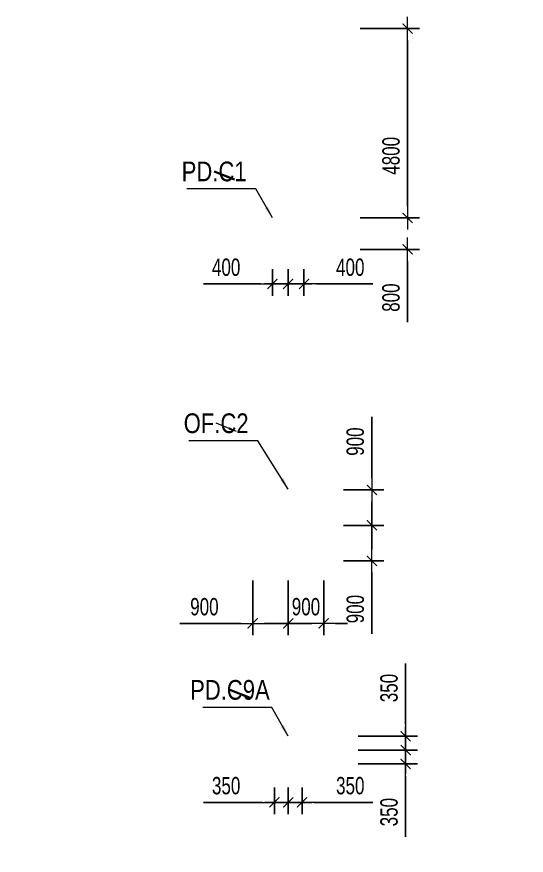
# Model space of a CAD drawing. Header units: millimetres. Extents: x -259680 to 286077, y -1281 to 94455.
# Drawn here: x 38820 to 51733, y 68933 to 90200 of the extents above; entities that cross this region are included whole.
import ezdxf
from ezdxf.enums import TextEntityAlignment as Align

# ---------------------------------------------------------------- set-up
doc = ezdxf.new("R2010")
doc.units = ezdxf.units.MM
doc.layers.get('0').update_dxf_attribs({"lineweight": 20})
doc.layers.get('Defpoints').update_dxf_attribs({"color": 151, "lineweight": 9})
for name, color, linetype, lineweight in [('$0$C1', 20, 'Continuous', 35), ('$1$NDC_S_ANNO', 7, 'Continuous', 20), ('$1$NDC_S_DIM', 1, 'Continuous', 15), ('$1$NDC_S_VN TEXT', 7, 'Continuous', 20), ('NDC_S_DIM', 1, 'Continuous', 15)]:
    doc.layers.add(name, color=color, linetype=linetype, lineweight=lineweight)
doc.styles.add('$1$NDC_DIM', font='', dxfattribs={"width": 0.75})
doc.styles.add('$2$ARIAL', font='arial.ttf', dxfattribs={"width": 0.8})
doc.styles.add('NDC_DIM', font='', dxfattribs={"width": 0.75})
doc.styles.get('$1$NDC_DIM').set_extended_font_data('Dotum')
doc.styles.get('NDC_DIM').set_extended_font_data('Dotum')
doc.dimstyles.new('$0$NDC_dim_150', dxfattribs={"dimscale": 150, "dimtxt": 2.2, "dimasz": 1.5, "dimexe": 1.5, "dimexo": 2.5, "dimgap": 1, "dimtad": 1, "dimdec": 0, "dimzin": 0, "dimdsep": 46, "dimtxsty": '$1$NDC_DIM', "dimblk": '$1$DIMMARK', "dimcen": 0.09, "dimdle": 1.2, "dimclrd": 1, "dimclre": 1, "dimclrt": 3, "dimadec": 0, "dimazin": 0, "dimtfac": 1, "dimtdec": 0, "dimtix": 1, "dimtofl": 0, "dimtmove": 0, "dimatfit": 3, "dimfxl": 6, "dimfxlon": 1, "dimtolj": 1, "dimtzin": 0, "dimarcsym": 0})
doc.dimstyles.new('$1$NDC_dim_iso', dxfattribs={"dimtxt": 2.2, "dimasz": 1, "dimexe": 1.5, "dimexo": 2.5, "dimgap": 1, "dimtad": 1, "dimdec": 0, "dimzin": 0, "dimdsep": 46, "dimtxsty": '$1$NDC_DIM', "dimblk": '$1$DIMMARK', "dimcen": 0.09, "dimdle": 1.2, "dimclrd": 1, "dimclre": 1, "dimclrt": 3, "dimadec": 0, "dimazin": 0, "dimtfac": 1, "dimtdec": 0, "dimtix": 1, "dimtofl": 0, "dimtmove": 0, "dimatfit": 3, "dimfxl": 6, "dimfxlon": 1, "dimtolj": 1, "dimtzin": 0, "dimarcsym": 0})
doc.dimstyles.new('NDC_dim_200', dxfattribs={"dimscale": 200, "dimtxt": 2.2, "dimasz": 1.5, "dimexe": 1.5, "dimexo": 2.5, "dimgap": 1, "dimtad": 1, "dimdec": 0, "dimzin": 0, "dimdsep": 46, "dimtxsty": 'NDC_DIM', "dimblk": 'DIMMARK', "dimcen": 0.09, "dimdle": 1.2, "dimclrd": 1, "dimclre": 1, "dimclrt": 3, "dimadec": 0, "dimazin": 0, "dimtfac": 1, "dimtdec": 0, "dimtix": 1, "dimtofl": 0, "dimtmove": 0, "dimatfit": 3, "dimfxl": 6, "dimfxlon": 1, "dimtolj": 1, "dimtzin": 0, "dimarcsym": 0})

# ---------------------------------------------------------------- blocks, each defined once
blk = doc.blocks.new('$1$DIMMARK')
at = {"layer": '$1$NDC_S_DIM', "color": 1}
blk.add_line((-1.5, 0), (1, 0), dxfattribs=at)
at = {"layer": '$1$NDC_S_DIM', "color": 2, "const_width": 0.1}
blk.add_lwpolyline([(-0.424, -0.424), (0.424, 0.424)], dxfattribs=at)
blk = doc.blocks.new('DIMMARK')
at = {"layer": 'NDC_S_DIM', "color": 1}
blk.add_line((-1.5, 0), (1, 0), dxfattribs=at)
at = {"layer": 'NDC_S_DIM', "color": 2, "const_width": 0.1}
blk.add_lwpolyline([(-0.424, -0.424), (0.424, 0.424)], dxfattribs=at)
blk = doc.blocks.new('*D556')
at = {"layer": 'Defpoints', "color": 0, "ltscale": 100, "transparency": 16777216}
for p in [(45700, 84300), (46100, 84300), (46100, 83424)]:
    blk.add_point(p, dxfattribs=at)
at = {"layer": 'NDC_S_DIM', "color": 1, "lineweight": -2, "ltscale": 100, "transparency": 16777216}
for p, q in [((45700, 83800), (45700, 83124)), ((46100, 83800), (46100, 83124)), ((45400, 83424), (45100, 83424)), ((46400, 83424), (47845, 83424))]:
    blk.add_line(p, q, dxfattribs=at)
at = {"layer": 'NDC_S_DIM', "color": 1, "lineweight": -2, "ltscale": 100, "transparency": 16777216, "xscale": 300, "yscale": 300, "zscale": 300}
blk.add_blockref('DIMMARK', (45700, 83424), dxfattribs=at)
at = {"layer": 'NDC_S_DIM', "color": 1, "lineweight": -2, "ltscale": 100, "transparency": 16777216, "xscale": 300, "yscale": 300, "zscale": 300, "rotation": 180}
blk.add_blockref('DIMMARK', (46100, 83424), dxfattribs=at)
at = {"layer": 'NDC_S_DIM', "color": 3, "ltscale": 100, "transparency": 16777216, "insert": (47273, 83845), "char_height": 440, "attachment_point": 5, "style": 'NDC_DIM'}
blk.add_mtext('\\A1;400', dxfattribs=at)
blk = doc.blocks.new('*D557')
at = {"layer": 'Defpoints', "color": 0, "ltscale": 100, "transparency": 16777216}
for p in [(45300, 84300), (45700, 84300), (45700, 83424)]:
    blk.add_point(p, dxfattribs=at)
at = {"layer": 'NDC_S_DIM', "color": 1, "lineweight": -2, "ltscale": 100, "transparency": 16777216}
for p, q in [((45300, 83800), (45300, 83124)), ((45700, 83800), (45700, 83124)), ((45000, 83424), (43555, 83424)), ((46000, 83424), (46300, 83424))]:
    blk.add_line(p, q, dxfattribs=at)
at = {"layer": 'NDC_S_DIM', "color": 1, "lineweight": -2, "ltscale": 100, "transparency": 16777216, "xscale": 300, "yscale": 300, "zscale": 300}
blk.add_blockref('DIMMARK', (45300, 83424), dxfattribs=at)
at = {"layer": 'NDC_S_DIM', "color": 1, "lineweight": -2, "ltscale": 100, "transparency": 16777216, "xscale": 300, "yscale": 300, "zscale": 300, "rotation": 180}
blk.add_blockref('DIMMARK', (45700, 83424), dxfattribs=at)
at = {"layer": 'NDC_S_DIM', "color": 3, "ltscale": 100, "transparency": 16777216, "insert": (44127, 83845), "char_height": 440, "attachment_point": 5, "style": 'NDC_DIM'}
blk.add_mtext('\\A1;400', dxfattribs=at)
blk = doc.blocks.new('*D572')
at = {"layer": 'Defpoints', "color": 0, "ltscale": 100, "transparency": 16777216}
for p in [(46100, 89900), (48727, 89900), (46100, 85100)]:
    blk.add_point(p, dxfattribs=at)
at = {"layer": 'NDC_S_DIM', "color": 1, "lineweight": -2, "ltscale": 100, "transparency": 16777216}
for p, q in [((47527, 89900), (49027, 89900)), ((48727, 85400), (48727, 89600)), ((47527, 85100), (49027, 85100))]:
    blk.add_line(p, q, dxfattribs=at)
at = {"layer": 'NDC_S_DIM', "color": 1, "lineweight": -2, "ltscale": 100, "transparency": 16777216, "xscale": 300, "yscale": 300, "zscale": 300}
for p, rotation in [((48727, 89900), 90), ((48727, 85100), 270)]:
    blk.add_blockref('DIMMARK', p, dxfattribs=dict(at, rotation=rotation))
at = {"layer": 'NDC_S_DIM', "color": 3, "ltscale": 100, "transparency": 16777216, "insert": (48307, 86673), "char_height": 440, "attachment_point": 5, "rotation": 90, "style": 'NDC_DIM'}
blk.add_mtext('\\A1;4800', dxfattribs=at)
blk = doc.blocks.new('*D573')
at = {"layer": 'Defpoints', "color": 0, "ltscale": 100, "transparency": 16777216}
for p in [(46100, 85100), (48727, 85100), (46100, 84300)]:
    blk.add_point(p, dxfattribs=at)
at = {"layer": 'NDC_S_DIM', "color": 1, "lineweight": -2, "ltscale": 100, "transparency": 16777216}
for p, q in [((48727, 85400), (48727, 85700)), ((47527, 85100), (49027, 85100)), ((47527, 84300), (49027, 84300)), ((48727, 84000), (48727, 82451))]:
    blk.add_line(p, q, dxfattribs=at)
at = {"layer": 'NDC_S_DIM', "color": 1, "lineweight": -2, "ltscale": 100, "transparency": 16777216, "xscale": 300, "yscale": 300, "zscale": 300}
for p, rotation in [((48727, 85100), 270), ((48727, 84300), 90)]:
    blk.add_blockref('DIMMARK', p, dxfattribs=dict(at, rotation=rotation))
at = {"layer": 'NDC_S_DIM', "color": 3, "ltscale": 100, "transparency": 16777216, "insert": (48307, 83076), "char_height": 440, "attachment_point": 5, "rotation": 90, "style": 'NDC_DIM'}
blk.add_mtext('\\A1;800', dxfattribs=at)
blk = doc.blocks.new('*D602')
at = {"layer": 'Defpoints', "color": 0, "ltscale": 100, "transparency": 16777216}
for p in [(45700, 71150), (46050, 71150), (46050, 70274)]:
    blk.add_point(p, dxfattribs=at)
at = {"layer": 'NDC_S_DIM', "color": 1, "lineweight": -2, "ltscale": 100, "transparency": 16777216}
for p, q in [((45700, 70650), (45700, 69974)), ((46050, 70650), (46050, 69974)), ((45400, 70274), (45100, 70274)), ((46350, 70274), (47846, 70274))]:
    blk.add_line(p, q, dxfattribs=at)
at = {"layer": 'NDC_S_DIM', "color": 1, "lineweight": -2, "ltscale": 100, "transparency": 16777216, "xscale": 300, "yscale": 300, "zscale": 300}
blk.add_blockref('DIMMARK', (45700, 70274), dxfattribs=at)
at = {"layer": 'NDC_S_DIM', "color": 1, "lineweight": -2, "ltscale": 100, "transparency": 16777216, "xscale": 300, "yscale": 300, "zscale": 300, "rotation": 180}
blk.add_blockref('DIMMARK', (46050, 70274), dxfattribs=at)
at = {"layer": 'NDC_S_DIM', "color": 3, "ltscale": 100, "transparency": 16777216, "insert": (47273, 70695), "char_height": 440, "attachment_point": 5, "style": 'NDC_DIM'}
blk.add_mtext('\\A1;350', dxfattribs=at)
blk = doc.blocks.new('*D603')
at = {"layer": 'Defpoints', "color": 0, "ltscale": 100, "transparency": 16777216}
for p in [(45350, 71150), (45700, 71150), (45700, 70274)]:
    blk.add_point(p, dxfattribs=at)
at = {"layer": 'NDC_S_DIM', "color": 1, "lineweight": -2, "ltscale": 100, "transparency": 16777216}
for p, q in [((45350, 70650), (45350, 69974)), ((45700, 70650), (45700, 69974)), ((45050, 70274), (43554, 70274)), ((46000, 70274), (46300, 70274))]:
    blk.add_line(p, q, dxfattribs=at)
at = {"layer": 'NDC_S_DIM', "color": 1, "lineweight": -2, "ltscale": 100, "transparency": 16777216, "xscale": 300, "yscale": 300, "zscale": 300}
blk.add_blockref('DIMMARK', (45350, 70274), dxfattribs=at)
at = {"layer": 'NDC_S_DIM', "color": 1, "lineweight": -2, "ltscale": 100, "transparency": 16777216, "xscale": 300, "yscale": 300, "zscale": 300, "rotation": 180}
blk.add_blockref('DIMMARK', (45700, 70274), dxfattribs=at)
at = {"layer": 'NDC_S_DIM', "color": 3, "ltscale": 100, "transparency": 16777216, "insert": (44127, 70695), "char_height": 440, "attachment_point": 5, "style": 'NDC_DIM'}
blk.add_mtext('\\A1;350', dxfattribs=at)
blk = doc.blocks.new('*D604')
at = {"layer": 'Defpoints', "color": 0, "ltscale": 100, "transparency": 16777216}
for p in [(46050, 71950), (48677, 71950), (46050, 71600)]:
    blk.add_point(p, dxfattribs=at)
at = {"layer": 'NDC_S_DIM', "color": 1, "lineweight": -2, "ltscale": 100, "transparency": 16777216}
for p, q in [((48677, 72250), (48677, 73799)), ((47477, 71950), (48977, 71950)), ((47477, 71600), (48977, 71600)), ((48677, 71300), (48677, 71000))]:
    blk.add_line(p, q, dxfattribs=at)
at = {"layer": 'NDC_S_DIM', "color": 1, "lineweight": -2, "ltscale": 100, "transparency": 16777216, "xscale": 300, "yscale": 300, "zscale": 300}
for p, rotation in [((48677, 71950), 270), ((48677, 71600), 90)]:
    blk.add_blockref('DIMMARK', p, dxfattribs=dict(at, rotation=rotation))
at = {"layer": 'NDC_S_DIM', "color": 3, "ltscale": 100, "transparency": 16777216, "insert": (48257, 73174), "char_height": 440, "attachment_point": 5, "rotation": 90, "style": 'NDC_DIM'}
blk.add_mtext('\\A1;350', dxfattribs=at)
blk = doc.blocks.new('*D605')
at = {"layer": 'Defpoints', "color": 0, "ltscale": 100, "transparency": 16777216}
for p in [(46050, 71600), (48677, 71600), (46050, 71250)]:
    blk.add_point(p, dxfattribs=at)
at = {"layer": 'NDC_S_DIM', "color": 1, "lineweight": -2, "ltscale": 100, "transparency": 16777216}
for p, q in [((48677, 71900), (48677, 72200)), ((47477, 71600), (48977, 71600)), ((47477, 71250), (48977, 71250)), ((48677, 70950), (48677, 69401))]:
    blk.add_line(p, q, dxfattribs=at)
at = {"layer": 'NDC_S_DIM', "color": 1, "lineweight": -2, "ltscale": 100, "transparency": 16777216, "xscale": 300, "yscale": 300, "zscale": 300}
for p, rotation in [((48677, 71600), 270), ((48677, 71250), 90)]:
    blk.add_blockref('DIMMARK', p, dxfattribs=dict(at, rotation=rotation))
at = {"layer": 'NDC_S_DIM', "color": 3, "ltscale": 100, "transparency": 16777216, "insert": (48257, 70026), "char_height": 440, "attachment_point": 5, "rotation": 90, "style": 'NDC_DIM'}
blk.add_mtext('\\A1;350', dxfattribs=at)
blk = doc.blocks.new('*D1384')
at = {"layer": 'Defpoints', "color": 0, "ltscale": 100, "transparency": 16777216}
for p in [(44800, 76400), (45700, 76400), (44800, 74814)]:
    blk.add_point(p, dxfattribs=at)
at = {"layer": 'NDC_S_DIM', "color": 1, "lineweight": -2, "ltscale": 100, "transparency": 16777216}
for p, q in [((44800, 75900), (44800, 74514)), ((45700, 75900), (45700, 74514)), ((44500, 74814), (42951, 74814)), ((46000, 74814), (46300, 74814))]:
    blk.add_line(p, q, dxfattribs=at)
at = {"layer": 'NDC_S_DIM', "color": 1, "lineweight": -2, "ltscale": 100, "transparency": 16777216, "xscale": 300, "yscale": 300, "zscale": 300}
blk.add_blockref('DIMMARK', (44800, 74814), dxfattribs=at)
at = {"layer": 'NDC_S_DIM', "color": 1, "lineweight": -2, "ltscale": 100, "transparency": 16777216, "xscale": 300, "yscale": 300, "zscale": 300, "rotation": 180}
blk.add_blockref('DIMMARK', (45700, 74814), dxfattribs=at)
at = {"layer": 'NDC_S_DIM', "color": 3, "ltscale": 100, "transparency": 16777216, "insert": (43576, 75234), "char_height": 440, "attachment_point": 5, "style": 'NDC_DIM'}
blk.add_mtext('\\A1;900', dxfattribs=at)
blk = doc.blocks.new('*D1385')
at = {"layer": 'Defpoints', "color": 0, "ltscale": 100, "transparency": 16777216}
for p in [(45700, 76400), (46600, 76400), (46600, 74814)]:
    blk.add_point(p, dxfattribs=at)
at = {"layer": 'NDC_S_DIM', "color": 1, "lineweight": -2, "ltscale": 100, "transparency": 16777216}
for p, q in [((45700, 75900), (45700, 74514)), ((46600, 75900), (46600, 74514)), ((45400, 74814), (45100, 74814)), ((46900, 74814), (47200, 74814))]:
    blk.add_line(p, q, dxfattribs=at)
at = {"layer": 'NDC_S_DIM', "color": 1, "lineweight": -2, "ltscale": 100, "transparency": 16777216, "xscale": 300, "yscale": 300, "zscale": 300}
blk.add_blockref('DIMMARK', (45700, 74814), dxfattribs=at)
at = {"layer": 'NDC_S_DIM', "color": 1, "lineweight": -2, "ltscale": 100, "transparency": 16777216, "xscale": 300, "yscale": 300, "zscale": 300, "rotation": 180}
blk.add_blockref('DIMMARK', (46600, 74814), dxfattribs=at)
at = {"layer": 'NDC_S_DIM', "color": 3, "ltscale": 100, "transparency": 16777216, "insert": (46150, 75234), "char_height": 440, "attachment_point": 5, "style": 'NDC_DIM'}
blk.add_mtext('\\A1;900', dxfattribs=at)
blk = doc.blocks.new('*D1386')
at = {"layer": 'Defpoints', "color": 0, "ltscale": 100, "transparency": 16777216}
for p in [(46600, 78200), (46600, 77300), (47822, 77300)]:
    blk.add_point(p, dxfattribs=at)
at = {"layer": 'NDC_S_DIM', "color": 1, "lineweight": -2, "ltscale": 100, "transparency": 16777216}
for p, q in [((47822, 78500), (47822, 80049)), ((47100, 78200), (48122, 78200)), ((47100, 77300), (48122, 77300)), ((47822, 77000), (47822, 76700))]:
    blk.add_line(p, q, dxfattribs=at)
at = {"layer": 'NDC_S_DIM', "color": 1, "lineweight": -2, "ltscale": 100, "transparency": 16777216, "xscale": 300, "yscale": 300, "zscale": 300}
for p, rotation in [((47822, 78200), 270), ((47822, 77300), 90)]:
    blk.add_blockref('DIMMARK', p, dxfattribs=dict(at, rotation=rotation))
at = {"layer": 'NDC_S_DIM', "color": 3, "ltscale": 100, "transparency": 16777216, "insert": (47402, 79424), "char_height": 440, "attachment_point": 5, "rotation": 90, "style": 'NDC_DIM'}
blk.add_mtext('\\A1;900', dxfattribs=at)
blk = doc.blocks.new('*D1387')
at = {"layer": 'Defpoints', "color": 0, "ltscale": 100, "transparency": 16777216}
for p in [(46600, 77300), (47822, 77300), (46600, 76400)]:
    blk.add_point(p, dxfattribs=at)
at = {"layer": 'NDC_S_DIM', "color": 1, "lineweight": -2, "ltscale": 100, "transparency": 16777216}
for p, q in [((47822, 77600), (47822, 77900)), ((47100, 77300), (48122, 77300)), ((47100, 76400), (48122, 76400)), ((47822, 76100), (47822, 74551))]:
    blk.add_line(p, q, dxfattribs=at)
at = {"layer": 'NDC_S_DIM', "color": 1, "lineweight": -2, "ltscale": 100, "transparency": 16777216, "xscale": 300, "yscale": 300, "zscale": 300}
for p, rotation in [((47822, 77300), 270), ((47822, 76400), 90)]:
    blk.add_blockref('DIMMARK', p, dxfattribs=dict(at, rotation=rotation))
at = {"layer": 'NDC_S_DIM', "color": 3, "ltscale": 100, "transparency": 16777216, "insert": (47402, 75176), "char_height": 440, "attachment_point": 5, "rotation": 90, "style": 'NDC_DIM'}
blk.add_mtext('\\A1;900', dxfattribs=at)
blk = doc.blocks.new('*U220')
at = {"layer": '$1$NDC_S_ANNO', "ltscale": 0.8, "style": '$2$ARIAL', "width": 0.8}
blk.add_attdef('TEN', text='', height=2.5, dxfattribs=at).set_placement((-2.58, 1.03), align=Align.MIDDLE_CENTER)
at = {"layer": '$1$NDC_S_ANNO', "ltscale": 0.8, "style": '$2$ARIAL', "width": 0.8, "flags": 1}
blk.add_attdef('CHU_THICH', text='', height=2.5, dxfattribs=at).set_placement((0, 0), align=Align.MIDDLE_CENTER)
at = {"layer": 'Defpoints'}
blk.add_leader([(0, 0), (-2.58, 1.03)], dimstyle='$1$NDC_dim_iso', override={"dimgap": 0.625, "dimtad": 0}, dxfattribs=at)
blk = doc.blocks.new('$0$co t check')
at = {"layer": '$0$C1', "xscale": 200, "yscale": 200, "zscale": 200}
for p, values in [((42298, 86071), {'TEN': 'PD.C1'}), ((42698, 72921), {'TEN': 'PD.C9A'})]:
    blk.add_blockref('*U220', p, dxfattribs=at).add_auto_attribs(values)
at = {"layer": '$1$NDC_S_VN TEXT', "xscale": 200, "yscale": 200, "zscale": 200}
blk.add_blockref('*U220', (42349, 79684), dxfattribs=at).add_auto_attribs({'TEN': 'OF.C2'})
at = {"layer": '$0$C1'}
for points in [[(43259, 85100), (42842, 85832), (41093, 85832)], [(43659, 71950), (43242, 72682), (41493, 72682)]]:
    blk.add_leader(points, dimstyle='$0$NDC_dim_150', override={"dimasz": 2, "dimgap": 1, "dimtad": 0}, dxfattribs=at)
blk.add_leader([(43659, 78220), (42893, 79445), (41143, 79445)], dimstyle='$0$NDC_dim_150', override={"dimasz": 2, "dimgap": 1, "dimtad": 0})

msp = doc.modelspace()

# ---------------------------------------------------------------- hatches: boundary and pattern name
at = {"layer": 'NDC_S_DIM', "ltscale": 100}
h = msp.add_hatch(dxfattribs=at)
h.set_pattern_fill('CROSS', color=256, scale=50)
h.paths.add_polyline_path([(87300, 89500), (87300, 71950), (63350, 71950), (63350, 66800), (44500, 66800), (44500, 64200), (3550, 64200), (3550, 89500)], flags=17)
h.paths.add_polyline_path([(87300, 89500), (87300, 71950), (63350, 71950), (63350, 66800), (44500, 66800), (44500, 64200), (3550, 64200), (3550, 89500)], flags=17)

# ---------------------------------------------------------------- block references
at = {"layer": '$1$NDC_S_DIM'}
msp.add_blockref('$0$co t check', (2040.6, 0), dxfattribs=at)

# ---------------------------------------------------------------- dimensions: what is measured, and where the dimension line sits
at = {"layer": 'NDC_S_DIM', "ltscale": 100}
for base, p1, p2, picture, middle in [((48726.7, 89900), (46100, 85100), (46100, 89900), '*D572', (48726.7, 86672.5)), ((48726.7, 85100), (46100, 84300), (46100, 85100), '*D573', (48726.7, 83075.7)), ((47822.3, 77300), (46600, 78200), (46600, 77300), '*D1386', (47822.3, 79424.3)), ((47822.3, 77300), (46600, 76400), (46600, 77300), '*D1387', (47822.3, 75175.7)), ((48676.7, 71950), (46050, 71600), (46050, 71950), '*D604', (48676.7, 73174.3)), ((48676.7, 71600), (46050, 71250), (46050, 71600), '*D605', (48676.7, 70025.7))]:
    dim = msp.add_linear_dim(base=base, p1=p1, p2=p2, angle=90, dimstyle='NDC_dim_200', dxfattribs=at)
    dim.commit()
    dim.dimension.update_dxf_attribs({"geometry": picture, "text_midpoint": middle, "dimtype": 160})
for base, p1, p2, picture, middle in [((45700, 83424.4), (45300, 84300), (45700, 84300), '*D557', (44127.5, 83424.4)), ((46100, 83424.4), (45700, 84300), (46100, 84300), '*D556', (47272.5, 83424.4)), ((44800, 74814.2), (45700, 76400), (44800, 76400), '*D1384', (43575.7, 74814.2)), ((46600, 74814.2), (45700, 76400), (46600, 76400), '*D1385', (46150, 74814.2)), ((45700, 70274.4), (45350, 71150), (45700, 71150), '*D603', (44127.5, 70274.4)), ((46050, 70274.4), (45700, 71150), (46050, 71150), '*D602', (47272.5, 70274.4))]:
    dim = msp.add_linear_dim(base=base, p1=p1, p2=p2, dimstyle='NDC_dim_200', dxfattribs=at)
    dim.commit()
    dim.dimension.update_dxf_attribs({"geometry": picture, "text_midpoint": middle, "dimtype": 160})

doc.saveas('drawing.dxf')
